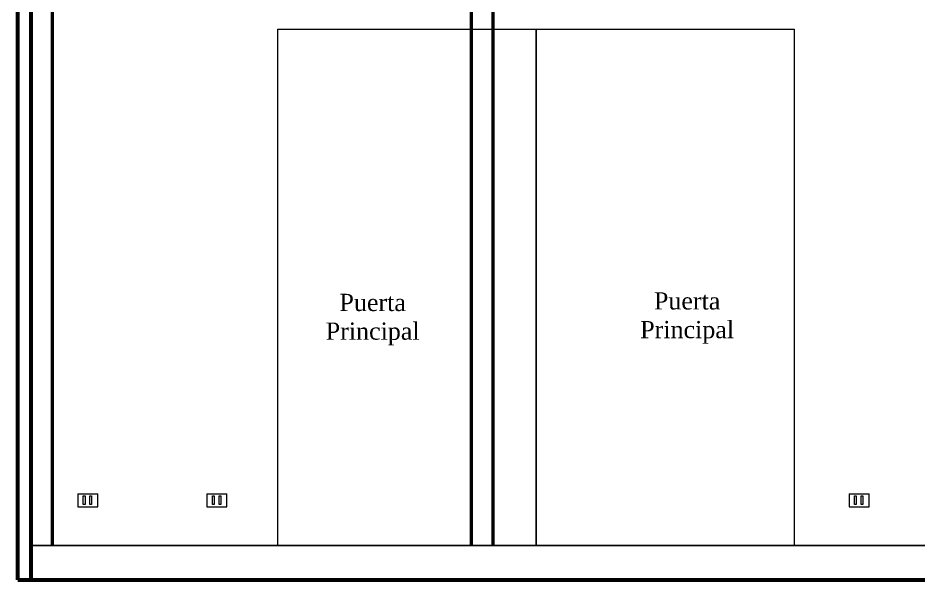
# Model space of a CAD drawing. Header units: metres. Extents: x 29 to 562, y -33 to 369.
# Drawn here: x 448.53 to 458.99, y 108.94 to 115.47 of the extents above; entities that cross this region are included whole.
import ezdxf

# ---------------------------------------------------------------- set-up
doc = ezdxf.new("R2010")
doc.units = ezdxf.units.M
doc.header["$LTSCALE"] = 2
for name, color, linetype, lineweight in [('A-DOOR', 251, 'Continuous', 18), ('E-AIR', 160, 'Continuous', 5), ('S-COLS', 1, 'Continuous', 50), ('S-WALL', 7, 'Continuous', 60)]:
    doc.layers.add(name, color=color, linetype=linetype, lineweight=lineweight)
doc.layers.add('S-FNDN', color=7, linetype='Continuous')
doc.styles.get("Standard").update_dxf_attribs({"font": 'arial.ttf'})

msp = doc.modelspace()

# ---------------------------------------------------------------- linework, layer by layer
at = {"layer": 'A-DOOR'}
for p, q in [((451.544, 109.336), (451.544, 115.336)), ((451.544, 115.336), (454.544, 115.336)), ((454.544, 109.336), (454.544, 115.336)), ((454.544, 115.336), (457.544, 115.336)), ((454.544, 115.336), (454.544, 109.336)), ((457.544, 115.336), (457.544, 109.336))]:
    msp.add_line(p, q, dxfattribs=at)
at = {"layer": 'E-AIR'}
for p, q in [((449.221, 109.937), (449.452, 109.937)), ((449.221, 109.937), (449.221, 109.787)), ((449.452, 109.787), (449.452, 109.937)), ((450.721, 109.937), (450.952, 109.937)), ((450.721, 109.937), (450.721, 109.787)), ((450.721, 109.937), (450.952, 109.937)), ((450.721, 109.937), (450.721, 109.787)), ((450.952, 109.787), (450.952, 109.937)), ((450.952, 109.787), (450.952, 109.937)), ((458.181, 109.937), (458.413, 109.937)), ((458.181, 109.937), (458.181, 109.787)), ((458.413, 109.787), (458.413, 109.937)), ((449.221, 109.787), (449.452, 109.787)), ((450.721, 109.787), (450.952, 109.787)), ((450.721, 109.787), (450.952, 109.787)), ((458.181, 109.787), (458.413, 109.787))]:
    msp.add_line(p, q, dxfattribs=at)
for points in [[(449.284, 109.914), (449.304, 109.914), (449.304, 109.814), (449.284, 109.814)], [(449.361, 109.914), (449.381, 109.914), (449.381, 109.814), (449.361, 109.814)], [(450.784, 109.914), (450.804, 109.914), (450.804, 109.814), (450.784, 109.814)], [(450.784, 109.914), (450.804, 109.914), (450.804, 109.814), (450.784, 109.814)], [(450.861, 109.914), (450.881, 109.914), (450.881, 109.814), (450.861, 109.814)], [(450.861, 109.914), (450.881, 109.914), (450.881, 109.814), (450.861, 109.814)], [(458.245, 109.914), (458.265, 109.914), (458.265, 109.814), (458.245, 109.814)], [(458.321, 109.914), (458.341, 109.914), (458.341, 109.814), (458.321, 109.814)]]:
    msp.add_lwpolyline(points, close=True, dxfattribs=at)
at = {"layer": 'S-COLS'}
for p, q in [((448.925, 109.336), (448.925, 120.536)), ((453.793, 109.336), (453.793, 120.536)), ((454.043, 120.536), (454.043, 109.336))]:
    msp.add_line(p, q, dxfattribs=at)
at = {"layer": 'S-FNDN'}
for p, q in [((448.675, 108.936), (448.675, 109.336)), ((448.675, 109.336), (485.525, 109.336))]:
    msp.add_line(p, q, dxfattribs=at)
at = {"layer": 'S-WALL'}
for p, q in [((448.525, 108.936), (448.525, 120.936)), ((448.675, 120.936), (448.675, 108.936)), ((448.525, 108.936), (485.525, 108.936))]:
    msp.add_line(p, q, dxfattribs=at)

# ---------------------------------------------------------------- texts
at = {"char_height": 0.2, "attachment_point": 2}
for s, insert in [('{\\fTimes New Roman|b0|i0|c0|p18;Puerta^JPrincipal}', (452.646, 112.261)), ('{\\fTimes New Roman|b0|i0|c0|p18;Puerta ^JPrincipal}', (456.3, 112.279))]:
    msp.add_mtext_dynamic_manual_height_columns(s, width=13.41015, gutter_width=12.5, heights=[0], dxfattribs=dict(at, insert=insert))

doc.saveas('drawing.dxf')
